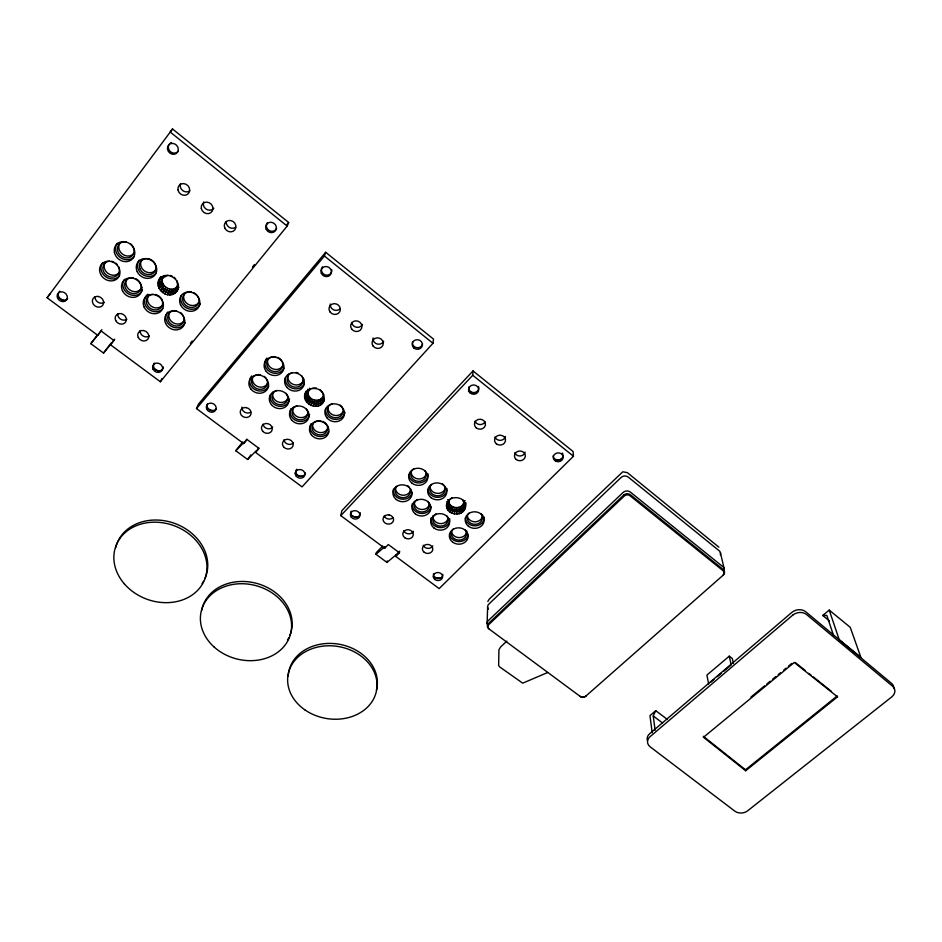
<?xml version="1.0" encoding="UTF-8"?>
<svg xmlns="http://www.w3.org/2000/svg" width="942" height="942" viewBox="0 0 942 942"><rect width="100%" height="100%" fill="white"/><g stroke="black" fill="none" stroke-linecap="round" stroke-linejoin="round"><path stroke-width="1.41" d="M322.517 392.414C318.42 386.962 308.67 386.974 305.585 393.45C304.042 403.553 319.95 408.51 324.342 399.231L323.789 394.533L320.186 389.694M310.448 389.117L307.928 391.99L306.232 391.236C298.119 403.682 321.516 413.514 324.342 399.231L322.659 398.49L323.247 396.276C319.703 403.8 306.809 399.797 308.022 391.613C302.394 404.248 327.345 406.391 322.694 392.873M487.12 623.557L487.615 607.095M446.532 506.325C445.802 493.926 467.609 495.292 465.395 507.491C463.075 518.159 444.341 514.885 446.743 503.864L448.51 503.77C449.428 512.848 465.171 511.671 463.959 502.263C462.239 509.893 449.499 509.092 448.71 501.321L448.51 503.77L449.228 500.32L451.819 497.67M465.395 507.491L465.689 502.851L463.923 502.946L462.593 499.601M399.42 552.777L388.316 544.523L384.725 548.22L340.804 515.639L472.743 375.269L473.014 370.924L573.101 451.512L573.454 456.246L439.16 588.609L395.817 556.451L396.04 554.85L399.632 551.188L399.42 552.777L395.817 556.451M464.618 509.563L465.689 502.851M463.334 503.935L463.181 506.396L464.771 507.09C460.756 514.462 447.697 512.424 446.743 503.864M463.264 511.365L462.239 505.407M461.415 512.789L460.744 506.56M459.201 513.743L458.954 507.338M456.988 507.679L456.776 514.155M454.303 514.002L454.986 507.55M453.078 506.973L451.948 513.296M451.395 505.984L449.864 512.083M450.052 504.653L448.192 510.434M449.134 503.063L448.934 505.513L447.262 506.007L447.061 508.48M432.967 343.288L433.497 339.108L325.673 252.291L198.456 404.142L196.501 408.592L243.648 443.564L247.134 439.561L259.062 448.427L255.565 452.407L302.052 486.884L432.967 343.288L324.425 256.024L325.673 252.291M382.711 546.019L376.211 552.707L375.964 554.296L386.997 562.445L387.221 560.843M384.725 548.22L384.96 546.631L375.964 554.296M340.804 515.639L341.84 510.717L473.014 370.924M160.988 276.842L159.834 278.761C167.429 269.188 184.067 281.788 176.578 291.596C167.947 301.864 151.05 286.427 160.988 276.842L162.542 278.043L167.876 275.311M176.825 280.657L177.579 284.767L176.119 288.452L177.202 286.509C171.044 294.187 157.691 284.048 163.672 276.124L161.553 279.774L159.775 278.973C155.889 288.911 170.843 298.061 177.673 289.641L176.119 288.452C169.949 296.141 156.537 285.991 162.542 278.043M322.447 403.412L323.047 401.186L321.599 400.079L322.199 397.865M320.621 404.966L320.727 399.125M318.396 406.002L318.926 399.961M315.923 406.461L316.924 400.338M314.852 400.209L313.356 406.308M310.884 405.555L312.85 399.596M308.67 404.248L311.06 398.548M309.6 397.112L306.857 402.481M308.564 395.393L305.585 400.362M308.022 393.52L307.386 395.722L305.573 395.828L304.914 398.054M309.612 388.198L308.964 390.388L307.516 389.27M304.914 395.687L306.232 391.236M307.928 391.99L307.386 393.803L305.573 393.473M323.742 401.457L324.425 399.22M255.565 452.407L258.673 447.968M242.6 442.057L235.783 450.747L247.605 459.484L250.819 454.951M243.648 443.564L246.78 439.125M487.826 601.538L489.181 599.206L622.768 471.801L627.348 472.637L718.864 547.172M287.169 226.068L288.664 222.5L172.516 128.972L170.172 132.01L287.169 226.068L160.352 381.769L110.497 344.784L114.653 339.191M655.126 730.238L653.23 715.967L655.75 710.692L667.419 719.476M160.352 381.769L162 378.531M174.788 293.28L175.883 291.325L174.67 289.818L175.754 287.875M176.578 291.596L177.673 289.641M172.551 294.41L173.658 292.456L172.857 290.737L173.952 288.794M170.031 294.917L171.903 289.206M167.382 294.764L169.76 289.088M164.791 293.963L167.664 288.429M162.436 292.562L165.757 287.298M164.167 285.756L160.458 290.654M163.001 283.907L159.021 288.37M162.354 281.882L161.212 283.813L159.351 283.942L158.197 285.873M162.236 279.821L161.106 281.74L159.222 281.399L158.068 283.33M158.621 280.893L159.775 278.973M91.68 342.405L90.844 343.689L103.538 353.062L111.297 342.864M172.516 128.972L47.1 297.754L97.721 335.305L101.889 329.688M47.1 297.754L50.079 293.845M90.844 343.689L97.744 334.563M97.721 335.305L101.077 330.972L113.864 340.474L110.497 344.784M103.538 353.062L111.297 343.489M91.763 342.511L98.545 334.021M190.366 343.265L192.227 340.992M252.503 266.927L254.352 264.655M286.815 224.773L288.664 222.5M196.501 408.592L324.425 256.024M235.783 450.747L244.166 442.116M247.605 459.484L256.059 450.947M386.997 562.445L396.04 554.85M506.796 641.184L500.602 646.977L498.919 649.85L498.648 665.346L499.59 666.854L522.716 683.162L547.643 672.529M655.75 710.692L649.968 715.614L652.194 732.735M733.441 663.604L732.323 658.552L729.261 656.162L706.912 675.096L708.631 683.998M710.786 682.185L714.001 679.465M717.227 676.756L721.525 673.13M723.668 671.316L731.192 664.97L729.261 656.162M750.951 697.08L764.551 685.87M766.823 683.998L770.226 681.196M772.487 679.323L775.89 676.521M778.163 674.66L780.423 672.788M783.826 669.986L786.087 668.113M788.36 666.241L791.763 663.439M829.349 620.872L822.719 615.467L829.219 610.098L850.237 627.313L860.87 657.328L839.251 639.759L829.219 610.098M703.509 737.256L794.283 662.473L837.497 696.856L745.699 770.744L703.509 737.256L703.344 736.326L745.499 769.802L745.699 770.744M745.499 769.802L837.202 695.95L837.497 696.856M463.499 501.203L465.171 500.697M312.261 388.257L316.371 388.01M822.719 615.467L826.852 615.432L833.623 635.744M446.861 501.686L448.604 502.004M463.805 504.712L465.548 505.03M170.031 275.429L172.15 276.088M447.627 499.625L449.228 500.32M177.108 286.733L178.886 287.522M653.23 715.967L662.579 722.997M795.166 662.473L805.386 670.622M808.801 673.33L811.074 675.143M813.346 676.945L831.527 691.428M472.743 375.269L573.454 456.246M174.07 277.242L175.659 278.797M720.383 552.554L724.139 568.556M647.484 740.765A9.173 7.242 -4.7 0 1 649.733 733.677L791.869 612.382A9.856 7.972 -12.8 0 1 805.716 611.747L891.45 683.291A9.703 7.501 -13.5 0 1 893.793 688.59M203.531 581.261A47.336 39.128 20 0 1 202.094 583.581M115.689 547.867A47.336 39.128 20 0 1 173.893 523.14A47.336 39.128 20 0 1 204.779 578.847M201.659 610.546A45.981 37.845 14.7 0 1 257.225 583.534A45.981 37.845 14.7 0 1 289.853 635.379M288.758 637.781A45.981 37.845 14.7 0 1 287.463 640.101M288.217 676.097A44.816 36.42 9.7 0 1 338.331 644.092A44.816 36.42 9.7 0 1 376.4 690.192M178.191 151.25A5.723 5.169 47.2 0 1 170.643 151.827A5.723 5.169 47.2 0 1 169.289 144.126M170.243 143.16A5.723 5.169 47.2 0 1 171.432 142.525M276.595 228.388A5.44 5.051 37 0 1 269.071 230.449A5.44 5.051 37 0 1 267.422 222.724M67.647 298.473A5.381 4.628 36.4 0 1 60.017 298.496A5.381 4.628 36.4 0 1 59.864 291.184M142.477 290.006A10.55 9.279 35.6 0 1 128.371 293.833A10.55 9.279 35.6 0 1 124.497 279.362M135.601 278.62A8.584 7.548 35.6 0 1 138.827 291.879A8.584 7.548 35.6 0 1 125.204 287.64A8.584 7.548 35.6 0 1 133.493 277.961M141.889 287.275A8.549 7.536 35.7 0 1 130.443 290.383A8.549 7.536 35.7 0 1 127.311 278.632M163.449 367.05A5.157 4.51 29.3 0 1 156.772 370.336A5.157 4.51 29.3 0 1 154.323 363.07M155.124 294.446A8.49 7.512 33.8 0 1 161.624 306.727A8.49 7.512 33.8 0 1 147.8 305.926A8.49 7.512 33.8 0 1 152.981 294.316M162.778 308.446A10.444 9.232 33.8 0 1 147.729 308.493A10.444 9.232 33.8 0 1 147.918 294.151M162.354 305.29A8.466 7.489 33.9 0 1 150.991 306.056A8.466 7.489 33.9 0 1 148.883 295.046M200.246 303.925A10.421 9.314 32.8 0 1 187.281 308.34A10.421 9.314 32.8 0 1 181.288 295.458M193.628 292.621A8.478 7.583 32.8 0 1 196.572 305.785A8.478 7.583 32.8 0 1 183.042 301.57A8.478 7.583 32.8 0 1 191.532 291.973M198.503 302.865A8.443 7.56 32.9 0 1 188 304.242A8.443 7.56 32.9 0 1 184.114 294.293M118.539 266.562A8.666 7.595 37.3 0 1 114.112 276.924A8.666 7.595 37.3 0 1 103.149 270.413A8.666 7.595 37.3 0 1 109.46 261.17M111.627 261.299A8.666 7.595 37.3 0 1 113.758 261.958M115.701 263.124A8.666 7.595 37.3 0 1 117.338 264.69M119.269 272.521A8.643 7.571 37.4 0 1 107.824 273.31A8.643 7.571 37.4 0 1 105.516 262.053M119.575 275.617A10.656 9.338 37.3 0 1 105.457 276.583A10.656 9.338 37.3 0 1 102.607 262.724M155.689 269.989A8.619 7.654 36.9 0 1 144.185 270.778A8.619 7.654 36.9 0 1 142.018 259.497M130.467 243.684A8.737 7.713 38.5 0 1 130.702 256.919A8.737 7.713 38.5 0 1 117.762 251.09A8.737 7.713 38.5 0 1 126.369 241.835M134.294 256.365A10.739 9.479 38.5 0 1 120.058 257.343A10.739 9.479 38.5 0 1 117.255 243.283M133.952 253.292A8.713 7.689 38.6 0 1 122.401 254.105A8.713 7.689 38.6 0 1 120.14 242.695M156.089 273.086A10.621 9.42 36.8 0 1 141.912 274.051A10.621 9.42 36.8 0 1 139.239 260.157M149.225 335.988A5.746 5.04 32 0 1 143.102 336A5.746 5.04 32 0 1 140.075 330.63M126.911 319.232A5.805 5.063 33.8 0 1 120.764 319.256A5.805 5.063 33.8 0 1 117.679 313.827M189.754 190.908A6.123 5.546 43.4 0 1 180.487 183.56M213.858 208.217A6.052 5.522 41.3 0 1 203.66 201.941M180.523 312.52A8.419 7.465 31.9 0 1 180.523 325.131A8.419 7.465 31.9 0 1 167.959 319.55A8.419 7.465 31.9 0 1 176.543 310.754M183.572 321.434A8.384 7.454 32 0 1 173.163 322.788A8.384 7.454 32 0 1 169.254 312.968M185.256 322.553A10.338 9.173 31.9 0 1 171.22 326.273A10.338 9.173 31.9 0 1 167.594 312.12M159.174 371.113A8.596 7.524 29.4 0 1 155.112 369.346M64.727 300.828A8.973 7.713 36.5 0 1 58.816 297.389M104.362 302.3A5.864 5.099 35.5 0 1 98.192 302.323A5.864 5.099 35.5 0 1 95.036 296.836M235.63 227.316A5.982 5.499 38.8 0 1 226.221 221.535M487.367 624.605A4.875 4.086 1.8 0 1 488.309 620.613L623.039 492.489A5.205 4.533 -8.6 0 1 630.386 492.101L722.855 566.695A5.11 4.274 -11.1 0 1 724.104 570.781M720.347 554.756A5.016 4.215 -11.5 0 0 719.111 550.717L628.255 477.099A5.099 4.474 -9 0 0 621.049 477.5L488.78 604.175A4.781 4.039 1.7 0 0 488.415 609.085M722.808 575.421A4.109 3.427 -11.1 0 0 722.879 570.546L630.092 495.786A4.18 3.638 -8.5 0 0 624.193 496.104L488.945 624.452A3.909 3.273 1.8 0 0 489.322 629.079M586.101 695.95A4.463 3.615 -2.2 0 1 579.801 696.209M305.408 472.955A4.887 4.286 16.1 0 1 298.755 475.969A4.887 4.286 16.1 0 1 296.754 469.222M331.831 269.789A5.299 4.969 27.6 0 1 325.249 274.923A5.299 4.969 27.6 0 1 322.505 266.833M215.977 409.016A5.051 4.427 24.5 0 1 209.619 409.794A5.051 4.427 24.5 0 1 207.322 404.012M422.593 343.865A5.134 4.792 10.2 0 1 416.67 347.645A5.134 4.792 10.2 0 1 412.49 342.017M309.565 414.409A9.844 8.808 18.7 0 1 297.401 421.086A9.844 8.808 18.7 0 1 290.89 408.722M306.197 408.64A8.007 7.159 18.7 0 1 304.172 419.013A8.007 7.159 18.7 0 1 292.891 415.563A8.007 7.159 18.7 0 1 296.86 405.79M308.399 411.842A7.983 7.147 18.8 0 1 298.543 417.259A7.983 7.147 18.8 0 1 293.256 407.227M268.658 385.996A9.985 8.937 23.2 0 1 254.752 389.529A9.985 8.937 23.2 0 1 251.62 375.976M264.313 376.4A8.125 7.277 23.2 0 1 263.925 388.457A8.125 7.277 23.2 0 1 251.75 383.088A8.125 7.277 23.2 0 1 260.451 374.692M293.504 442.752A5.428 4.804 18.2 0 1 287.875 444.129A5.428 4.804 18.2 0 1 283.919 439.843M267.728 383.076A8.101 7.253 23.3 0 1 258.379 386.797A8.101 7.253 23.3 0 1 252.397 378.378M301.499 375.634A8.113 7.324 20.9 0 1 299.474 386.267A8.113 7.324 20.9 0 1 288.04 382.758A8.113 7.324 20.9 0 1 292.032 372.726M296.165 372.467A8.113 7.324 20.9 0 1 298.19 373.091M303.76 379.049A8.089 7.312 21 0 1 293.786 384.619A8.089 7.312 21 0 1 288.417 374.339M277.796 357.395A8.184 7.383 23.4 0 1 280.28 369.982A8.184 7.383 23.4 0 1 267.116 365.92A8.184 7.383 23.4 0 1 275.747 356.759M283.966 368.216A10.056 9.079 23.4 0 1 269.918 371.807A10.056 9.079 23.4 0 1 266.845 358.066M282.977 365.331A8.148 7.371 23.5 0 1 273.533 369.111A8.148 7.371 23.5 0 1 267.552 360.574M304.254 383.806A9.973 9.008 20.9 0 1 292.621 388.398A9.973 9.008 20.9 0 1 285.355 378.001M272.709 427.126A5.464 4.84 20.3 0 1 267.057 428.528A5.464 4.84 20.3 0 1 263.053 424.194M286.109 393.32A8.066 7.218 20.9 0 1 284.154 403.812A8.066 7.218 20.9 0 1 272.791 400.338A8.066 7.218 20.9 0 1 276.701 390.447M287.899 398.431A8.042 7.206 21 0 1 277.572 401.739A8.042 7.206 21 0 1 273.18 391.966M289.535 399.161A9.915 8.867 20.9 0 1 278.632 406.214A9.915 8.867 20.9 0 1 270.107 395.652M250.713 412.184A5.511 4.875 22.4 0 1 244.72 412.184A5.511 4.875 22.4 0 1 241.941 407.085M383.677 341.287A5.628 5.24 15.4 0 1 373.02 337.966M340.286 308.599A5.723 5.322 22.9 0 1 330.23 304.03M362.47 324.448A5.676 5.287 19.1 0 1 351.719 322.482M340.168 405.072A8.007 7.206 16 0 1 340.557 416.211A8.007 7.206 16 0 1 328.511 414.033A8.007 7.206 16 0 1 332.279 403.647M343.088 411.524A7.983 7.195 16.1 0 1 333.68 415.163A7.983 7.195 16.1 0 1 327.957 406.897M344.913 412.302A9.832 8.867 16 0 1 333.88 419.284A9.832 8.867 16 0 1 325.579 408.804M322.859 421.333A7.948 7.1 16.5 0 1 325.096 433.367A7.948 7.1 16.5 0 1 312.261 429.458A7.948 7.1 16.5 0 1 320.869 420.733M328.181 426.914A7.925 7.089 16.6 0 1 319.326 432.508A7.925 7.089 16.6 0 1 312.603 424.112M328.723 431.695A9.773 8.725 16.5 0 1 316.041 435.663A9.773 8.725 16.5 0 1 310.848 423.876M302.476 476.322A8.148 7.147 16.1 0 1 295.023 473.12M214.458 410.794A8.407 7.395 24.6 0 1 206.757 407.45M413.432 531.312A5.228 4.545 7.3 0 1 408.498 533.82A5.228 4.545 7.3 0 1 403.788 530.723M432.814 545.889A5.205 4.498 5.8 0 1 427.88 548.362A5.205 4.498 5.8 0 1 423.229 545.288M360.28 512.766A4.804 4.18 11.2 0 1 354.816 517.134A4.804 4.18 11.2 0 1 351.13 511.141M563.081 455.245A4.969 4.427 -4.9 0 1 558.335 459.955A4.969 4.427 -4.9 0 1 553.154 455.81M562.303 453.067A4.969 4.427 -4.9 0 1 562.857 454.115M478.524 386.455A5.063 4.651 2.3 0 1 474.109 392.59A5.063 4.651 2.3 0 1 468.763 387.044M442.811 574.349A4.698 4.015 5 0 1 437.912 578.588A4.698 4.015 5 0 1 433.508 573.772M446.696 515.721A7.677 6.712 5.1 0 1 444.765 525.024A7.677 6.712 5.1 0 1 434.085 523.116A7.677 6.712 5.1 0 1 435.993 513.814M449.781 518.936A9.444 8.242 5.1 0 1 439.949 527.638A9.444 8.242 5.1 0 1 431.106 517.77M448.133 518.288A7.654 6.7 5.1 0 1 439.255 523.505A7.654 6.7 5.1 0 1 433.073 515.615M427.986 501.462A7.713 6.771 6.6 0 1 426.125 510.858A7.713 6.771 6.6 0 1 415.387 508.951A7.713 6.771 6.6 0 1 417.235 499.543M429.528 504.123A7.689 6.759 6.6 0 1 420.662 509.387A7.689 6.759 6.6 0 1 414.398 501.415M431.012 506.878A9.479 8.325 6.6 0 1 420.073 513.366A9.479 8.325 6.6 0 1 412.349 503.546M410.053 488.686A7.76 6.841 8.2 0 1 401.539 497.564A7.76 6.841 8.2 0 1 396.817 486.319M407.733 485.719A7.76 6.841 8.2 0 1 409.111 487.073M410.747 489.805A7.736 6.829 8.2 0 1 401.881 495.139A7.736 6.829 8.2 0 1 395.522 487.085M412.184 492.548A9.538 8.407 8.2 0 1 401.245 499.095A9.538 8.407 8.2 0 1 393.415 489.192M445.307 487.921A7.748 6.853 5.5 0 1 437.335 493.384A7.748 6.853 5.5 0 1 429.976 486.979M442.469 483.799A7.771 6.865 5.5 0 1 443.388 493.502A7.771 6.865 5.5 0 1 432.46 494.103A7.771 6.865 5.5 0 1 431.507 484.412M424.889 470.588A7.807 6.935 7.2 0 1 423.017 480.208A7.807 6.935 7.2 0 1 412.149 478.265A7.807 6.935 7.2 0 1 414.009 468.633M428.068 473.908A9.597 8.525 7.2 0 1 419.402 482.94A9.597 8.525 7.2 0 1 408.981 474.968M426.467 473.426A7.783 6.924 7.2 0 1 418.507 478.96A7.783 6.924 7.2 0 1 411.077 472.484M446.967 488.451A9.55 8.443 5.5 0 1 438.265 497.376A9.55 8.443 5.5 0 1 427.951 489.487M481.162 513.896A7.701 6.735 2.6 0 1 479.643 522.869A7.701 6.735 2.6 0 1 469.269 522.233A7.701 6.735 2.6 0 1 468.951 513.131M482.563 514.721A7.677 6.724 2.6 0 1 475.463 521.821A7.677 6.724 2.6 0 1 467.256 515.533M484.223 517.111A9.467 8.278 2.6 0 1 475.475 525.848A9.467 8.278 2.6 0 1 465.348 518.112M465.218 529.84A7.642 6.641 3.7 0 1 463.758 538.694A7.642 6.641 3.7 0 1 453.455 538.059A7.642 6.641 3.7 0 1 453.09 529.086M466.667 530.605A7.618 6.629 3.7 0 1 459.672 537.599A7.618 6.629 3.7 0 1 451.489 531.394M468.139 535.15A9.396 8.16 3.7 0 1 458.413 541.626A9.396 8.16 3.7 0 1 449.546 533.996M441.068 577.705A7.83 6.7 5 0 1 433.379 576.351M359.032 516.593A8.007 6.983 11.2 0 1 351.166 515.192M476.664 392.531A8.431 7.76 2.2 0 1 468.398 391.024M562.386 458.73A8.278 7.395 -4.9 0 1 556.169 459.814M393.12 517.594A5.263 4.592 8.8 0 1 384.171 515.992M525.177 452.125A5.428 4.863 -1.7 0 1 514.709 452.725M505.465 436.464A5.452 4.922 -0.1 0 1 494.962 437.076M485.095 421.863A5.475 4.969 1.7 0 1 475.003 421.262M623.628 495.151L488.474 623.486A4.557 3.815 1.8 0 0 488.91 628.867L580.272 696.468A3.839 3.109 -2.2 0 0 585.688 696.244L723.138 575.197A4.781 3.992 -11.1 0 0 723.221 569.521L630.481 494.785A4.863 4.227 -8.5 0 0 623.628 495.151M792.693 615.161L650.11 736.632A9.196 7.253 -4.6 0 0 650.274 746.9L734.937 811.239A9.031 6.865 -6.6 0 0 747.654 810.803L891.615 697.021A9.726 7.512 -13.5 0 0 892.545 686.212L806.576 614.525A9.891 7.983 -12.8 0 0 792.693 615.161M98.321 296.483L96.849 296.4A5.899 5.122 35.3 0 0 93.458 304.396A5.899 5.122 35.3 0 0 102.961 304.949A5.899 5.122 35.3 0 0 98.321 296.483M246.274 407.627L244.849 407.533A5.546 4.898 22.3 0 0 241.14 414.927A5.546 4.898 22.3 0 0 250.337 415.481A5.546 4.898 22.3 0 0 246.274 407.627M389.152 514.944L387.774 514.862A5.287 4.604 8.8 0 0 383.783 521.691A5.287 4.604 8.8 0 0 392.673 522.233A5.287 4.604 8.8 0 0 389.152 514.944M124.426 583.958A47.453 39.199 20 0 0 203.99 581.096A47.453 39.199 20 0 0 152.804 522.209A47.453 39.199 20 0 0 124.426 583.958M214.117 647.013A46.099 37.904 14.7 0 0 290.183 635.249A46.099 37.904 14.7 0 0 233.663 584.323A46.099 37.904 14.7 0 0 214.117 647.013M304.784 709.797A44.922 36.467 9.7 0 0 376.6 690.156A44.922 36.467 9.7 0 0 315.617 647.566A44.922 36.467 9.7 0 0 304.784 709.797M167.523 149.26A5.734 5.169 47.1 0 0 176.378 153.393A5.734 5.169 47.1 0 0 174.729 143.926A5.734 5.169 47.1 0 0 167.523 149.26M266.174 229.153A5.452 5.063 36.9 0 0 275.323 230.872A5.452 5.063 36.9 0 0 271.708 222.347A5.452 5.063 36.9 0 0 266.174 229.153M57.674 298.308A5.393 4.628 36.3 0 0 66.564 299.945A5.393 4.628 36.3 0 0 62.49 291.89A5.393 4.628 36.3 0 0 57.674 298.308M122.519 290.807A10.586 9.302 35.5 0 0 140.087 294.081A10.586 9.302 35.5 0 0 132.422 278.09A10.586 9.302 35.5 0 0 122.519 290.807M153.075 369.252A5.169 4.522 29.2 0 0 161.753 370.83A5.169 4.522 29.2 0 0 158.02 363.153A5.169 4.522 29.2 0 0 153.075 369.252M144.185 307.21A10.48 9.255 33.7 0 0 161.647 310.448A10.48 9.255 33.7 0 0 154.147 294.634A10.48 9.255 33.7 0 0 144.185 307.21M180.523 304.772A10.444 9.338 32.7 0 0 198.008 308.022A10.444 9.338 32.7 0 0 190.684 292.15A10.444 9.338 32.7 0 0 180.523 304.772M100.617 274.24A10.692 9.361 37.2 0 0 118.292 277.525A10.692 9.361 37.2 0 0 110.461 261.37A10.692 9.361 37.2 0 0 100.617 274.24M140.181 269.212A8.643 7.666 36.8 0 0 154.523 271.885A8.643 7.666 36.8 0 0 148.33 258.732A8.643 7.666 36.8 0 0 140.181 269.212M114.406 252.338A10.774 9.502 38.4 0 0 131.279 259.957A10.774 9.502 38.4 0 0 127.876 242.659A10.774 9.502 38.4 0 0 114.406 252.338M137.238 271.696A10.656 9.444 36.6 0 0 154.935 274.993A10.656 9.444 36.6 0 0 147.293 258.779A10.656 9.444 36.6 0 0 137.238 271.696M138.227 337.436A5.782 5.063 31.8 0 0 147.882 339.202A5.782 5.063 31.8 0 0 143.69 330.56A5.782 5.063 31.8 0 0 138.227 337.436M115.701 320.574A5.84 5.087 33.6 0 0 125.416 322.352A5.84 5.087 33.6 0 0 121.129 313.615A5.84 5.087 33.6 0 0 115.701 320.574M177.979 189.872A6.17 5.581 43.1 0 0 187.588 194.299A6.17 5.581 43.1 0 0 185.833 184.173A6.17 5.581 43.1 0 0 177.979 189.872M201.294 208.323A6.099 5.558 40.9 0 0 210.808 212.704A6.099 5.558 40.9 0 0 209.159 202.695A6.099 5.558 40.9 0 0 201.294 208.323M165.627 323.436A10.374 9.196 31.8 0 0 182.995 326.65A10.374 9.196 31.8 0 0 175.648 311.013A10.374 9.196 31.8 0 0 165.627 323.436M224.773 228.023A6.029 5.522 38.4 0 0 234.829 229.907A6.029 5.522 38.4 0 0 230.731 220.546A6.029 5.522 38.4 0 0 224.773 228.023M296.271 476.263A4.898 4.298 16.1 0 0 304.607 475.804A4.898 4.298 16.1 0 0 299.485 469.54A4.898 4.298 16.1 0 0 296.271 476.263M321.316 273.215A5.311 4.981 27.5 0 0 330.312 274.887A5.311 4.981 27.5 0 0 326.909 266.61A5.311 4.981 27.5 0 0 321.316 273.215M206.734 409.146A5.063 4.439 24.4 0 0 215.282 410.7A5.063 4.439 24.4 0 0 211.75 403.223A5.063 4.439 24.4 0 0 206.734 409.146M414.009 348.128A5.146 4.804 10.1 0 0 422.369 345.443A5.146 4.804 10.1 0 0 415.528 339.956A5.146 4.804 10.1 0 0 414.009 348.128M250.984 389.187A10.021 8.961 23.1 0 0 267.893 388.186A10.021 8.961 23.1 0 0 257.319 375.022A10.021 8.961 23.1 0 0 250.984 389.187M262.606 431.153A5.499 4.863 20.2 0 0 271.908 430.612A5.499 4.863 20.2 0 0 266.103 423.488A5.499 4.863 20.2 0 0 262.606 431.153M283.577 446.849A5.464 4.816 18.1 0 0 292.844 446.32A5.464 4.816 18.1 0 0 287.122 439.278A5.464 4.816 18.1 0 0 283.577 446.849M266.186 371.395A10.079 9.102 23.3 0 0 283.236 370.371A10.079 9.102 23.3 0 0 272.65 357.018A10.079 9.102 23.3 0 0 266.186 371.395M286.615 386.997A10.009 9.031 20.8 0 0 303.595 385.996A10.009 9.031 20.8 0 0 293.15 372.785A10.009 9.031 20.8 0 0 286.615 386.997M291.49 419.826A9.867 8.819 18.6 0 0 308.269 418.872A9.867 8.819 18.6 0 0 297.978 405.978A9.867 8.819 18.6 0 0 291.49 419.826M271.343 404.589A9.938 8.89 20.9 0 0 288.181 403.612A9.938 8.89 20.9 0 0 277.749 390.577A9.938 8.89 20.9 0 0 271.343 404.589M373.114 346.079A5.664 5.263 15.3 0 0 382.829 345.478A5.664 5.263 15.3 0 0 377.094 337.86A5.664 5.263 15.3 0 0 373.114 346.079M330.124 312.073A5.758 5.358 22.7 0 0 339.921 311.437A5.758 5.358 22.7 0 0 334.01 303.654A5.758 5.358 22.7 0 0 330.124 312.073M351.743 329.17A5.711 5.311 18.9 0 0 361.493 328.546A5.711 5.311 18.9 0 0 355.664 320.857A5.711 5.311 18.9 0 0 351.743 329.17M326.839 417.73A9.867 8.878 16 0 0 343.7 416.764A9.867 8.878 16 0 0 333.55 403.824A9.867 8.878 16 0 0 326.839 417.73M311.437 434.921A9.809 8.749 16.4 0 0 328.146 433.991A9.809 8.749 16.4 0 0 318.007 421.227A9.809 8.749 16.4 0 0 311.437 434.921M404.695 537.705A5.263 4.569 7.3 0 0 413.232 535.209A5.263 4.569 7.3 0 0 406.226 529.934A5.263 4.569 7.3 0 0 404.695 537.705M424.23 552.318A5.24 4.522 5.8 0 0 432.743 549.857A5.24 4.522 5.8 0 0 425.808 544.641A5.24 4.522 5.8 0 0 424.23 552.318M351.307 517.182A4.816 4.192 11.2 0 0 359.561 516.758A4.816 4.192 11.2 0 0 354.628 510.658A4.816 4.192 11.2 0 0 351.307 517.182M555.91 461.274A4.981 4.439 -4.8 0 0 563.186 457.023A4.981 4.439 -4.8 0 0 555.544 453.597A4.981 4.439 -4.8 0 0 555.91 461.274M470.317 393.108A5.075 4.663 2.3 0 0 478.618 390.518A5.075 4.663 2.3 0 0 471.989 385.196A5.075 4.663 2.3 0 0 470.317 393.108M434.921 579.53A4.71 4.027 5 0 0 442.587 577.352A4.71 4.027 5 0 0 436.37 572.701A4.71 4.027 5 0 0 434.921 579.53M434.038 528.062A9.467 8.266 5.1 0 0 449.464 523.575A9.467 8.266 5.1 0 0 436.982 514.038A9.467 8.266 5.1 0 0 434.038 528.062M415.304 513.896A9.514 8.337 6.6 0 0 430.765 509.351A9.514 8.337 6.6 0 0 418.154 499.719A9.514 8.337 6.6 0 0 415.304 513.896M396.382 499.578A9.561 8.419 8.2 0 0 411.866 494.974A9.561 8.419 8.2 0 0 399.137 485.248A9.561 8.419 8.2 0 0 396.382 499.578M412.054 483.211A9.632 8.549 7.2 0 0 427.692 478.536A9.632 8.549 7.2 0 0 414.927 468.68A9.632 8.549 7.2 0 0 412.054 483.211M431.036 497.694A9.585 8.454 5.5 0 0 446.638 493.09A9.585 8.454 5.5 0 0 433.991 483.328A9.585 8.454 5.5 0 0 431.036 497.694M468.433 526.26A9.491 8.29 2.6 0 0 483.976 521.762A9.491 8.29 2.6 0 0 471.577 512.201A9.491 8.29 2.6 0 0 468.433 526.26M452.596 542.109A9.42 8.184 3.7 0 0 467.997 537.67A9.42 8.184 3.7 0 0 455.634 528.226A9.42 8.184 3.7 0 0 452.596 542.109M516.251 459.531A5.464 4.887 -1.6 0 0 525.236 456.846A5.464 4.887 -1.6 0 0 518.194 451.242A5.464 4.887 -1.6 0 0 516.251 459.531M496.399 443.835A5.487 4.946 0 0 0 505.407 441.115A5.487 4.946 0 0 0 498.283 435.44A5.487 4.946 0 0 0 496.399 443.835M476.346 427.962A5.511 4.993 1.8 0 0 485.365 425.207A5.511 4.993 1.8 0 0 478.171 419.484A5.511 4.993 1.8 0 0 476.346 427.962"/></g></svg>
